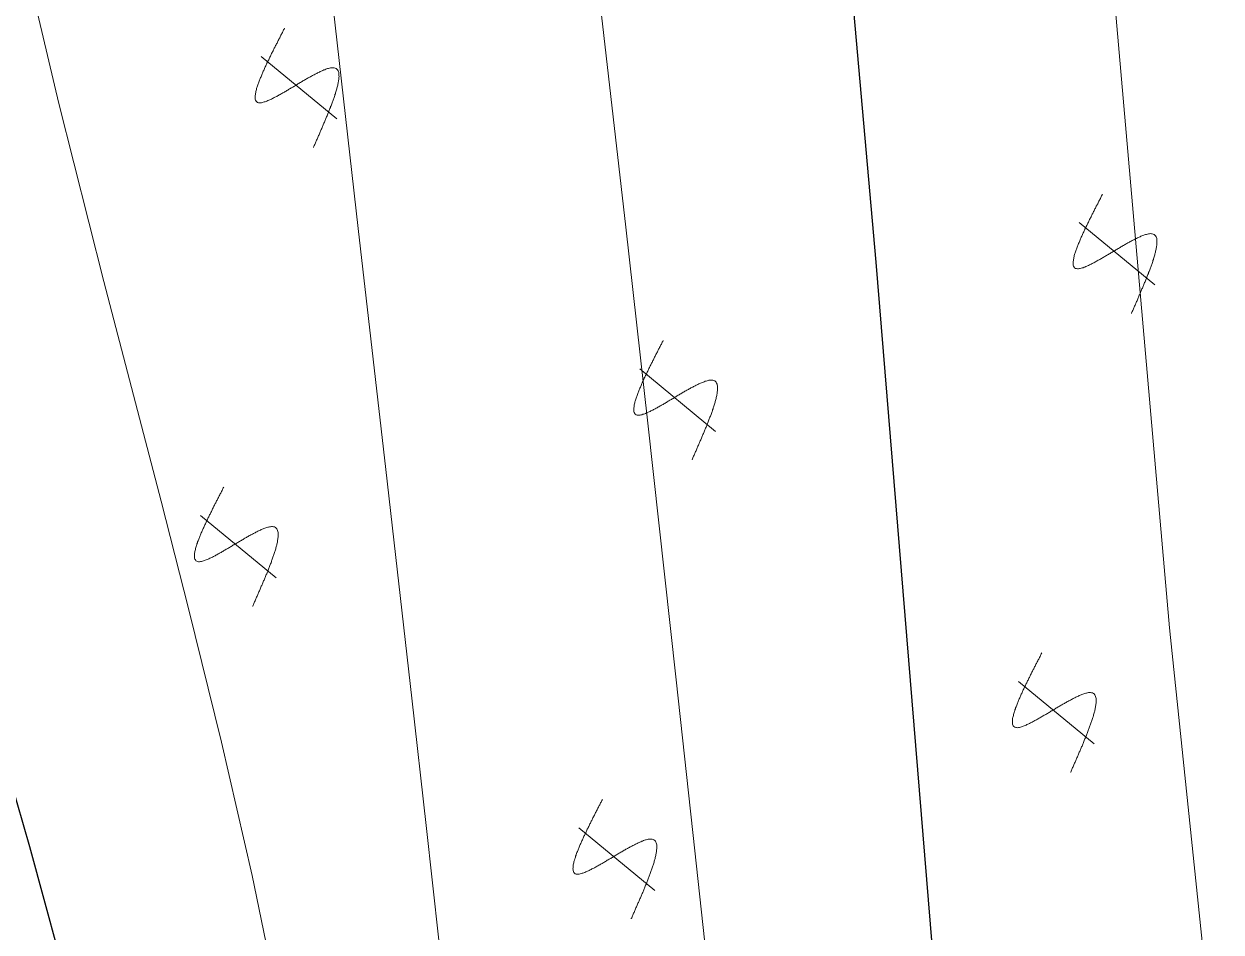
# Model space of a CAD drawing. Header units: millimetres. Extents: x -2893842 to -949497, y -1203244 to 262218.
# Drawn here: x -2233842 to -2221651, y -545710 to -536456 of the extents above; entities that cross this region are included whole.
import ezdxf

# ---------------------------------------------------------------- set-up
doc = ezdxf.new("R2010")
doc.units = ezdxf.units.MM
doc.layers.get('0').update_dxf_attribs({"lineweight": 5})
for name, color, linetype in [('!!!_ Размеры', 7, 'Continuous'), ('13_Растительность', 253, 'Continuous'), ('19_Горизонтали', 253, 'Continuous')]:
    doc.layers.add(name, color=color, linetype=linetype)

# ---------------------------------------------------------------- blocks, each defined once
blk = doc.blocks.new('g5_411')
at = {"color": 0, "linetype": 'Continuous', "lineweight": 15}
for points in [[(0.375, 1), (0.365, 0.998), (0.355, 0.996), (0.346, 0.994), (0.336, 0.991), (0.326, 0.989), (0.316, 0.987), (0.307, 0.985), (0.297, 0.983), (0.287, 0.981), (0.277, 0.979), (0.268, 0.976), (0.258, 0.974), (0.248, 0.972), (0.238, 0.97), (0.228, 0.968), (0.219, 0.966), (0.209, 0.963), (0.199, 0.961), (0.189, 0.959), (0.18, 0.957), (0.17, 0.955), (0.16, 0.952), (0.15, 0.95), (0.141, 0.948), (0.131, 0.946), (0.121, 0.943), (0.111, 0.941), (0.102, 0.939), (0.092, 0.937), (0.082, 0.934), (0.073, 0.932), (0.063, 0.93), (0.053, 0.927), (0.043, 0.925), (0.034, 0.923), (0.024, 0.92), (0.014, 0.918), (0.005, 0.915), (-0.005, 0.913), (-0.015, 0.911), (-0.025, 0.908), (-0.034, 0.906), (-0.044, 0.903), (-0.054, 0.901), (-0.063, 0.898), (-0.073, 0.895), (-0.083, 0.893), (-0.092, 0.89), (-0.102, 0.887), (-0.111, 0.885), (-0.121, 0.882), (-0.131, 0.879), (-0.14, 0.876), (-0.15, 0.873), (-0.159, 0.87), (-0.169, 0.867), (-0.178, 0.864), (-0.188, 0.861), (-0.197, 0.858), (-0.207, 0.855), (-0.216, 0.852), (-0.226, 0.849), (-0.235, 0.845), (-0.245, 0.842), (-0.254, 0.838), (-0.263, 0.834), (-0.272, 0.831), (-0.282, 0.827), (-0.291, 0.823), (-0.3, 0.818), (-0.309, 0.814), (-0.318, 0.809), (-0.327, 0.805), (-0.335, 0.799), (-0.344, 0.794), (-0.352, 0.788), (-0.36, 0.782), (-0.367, 0.775), (-0.374, 0.768), (-0.379, 0.76), (-0.383, 0.75), (-0.385, 0.741), (-0.384, 0.731), (-0.38, 0.721), (-0.375, 0.713), (-0.369, 0.705), (-0.361, 0.698), (-0.354, 0.692), (-0.346, 0.686), (-0.337, 0.681), (-0.329, 0.675), (-0.32, 0.67), (-0.312, 0.665), (-0.303, 0.661), (-0.294, 0.656), (-0.285, 0.652), (-0.276, 0.647), (-0.267, 0.643), (-0.258, 0.639), (-0.249, 0.635), (-0.239, 0.631), (-0.23, 0.627), (-0.221, 0.623), (-0.212, 0.619), (-0.202, 0.616), (-0.193, 0.612), (-0.184, 0.608), (-0.174, 0.605), (-0.165, 0.601), (-0.156, 0.597), (-0.146, 0.594), (-0.137, 0.59), (-0.128, 0.587), (-0.118, 0.584), (-0.109, 0.58), (-0.099, 0.577), (-0.09, 0.573), (-0.081, 0.57), (-0.071, 0.567), (-0.062, 0.563), (-0.052, 0.56), (-0.043, 0.556), (-0.034, 0.553), (-0.024, 0.55), (-0.015, 0.546), (-0.005, 0.543), (0.004, 0.54), (0.013, 0.536), (0.023, 0.533), (0.032, 0.53), (0.042, 0.526), (0.051, 0.523), (0.061, 0.519), (0.07, 0.516), (0.079, 0.513), (0.089, 0.509), (0.098, 0.506), (0.108, 0.502), (0.117, 0.499), (0.126, 0.495), (0.136, 0.492), (0.145, 0.488), (0.154, 0.485), (0.164, 0.481), (0.173, 0.477), (0.182, 0.474), (0.191, 0.47), (0.201, 0.466), (0.21, 0.462), (0.219, 0.458), (0.228, 0.454), (0.238, 0.45), (0.247, 0.446), (0.256, 0.442), (0.265, 0.438), (0.274, 0.433), (0.283, 0.429), (0.292, 0.425), (0.301, 0.42), (0.309, 0.415), (0.318, 0.41), (0.327, 0.405), (0.335, 0.4), (0.343, 0.394), (0.351, 0.388), (0.359, 0.382), (0.367, 0.375), (0.374, 0.368), (0.38, 0.36), (0.385, 0.352), (0.39, 0.343), (0.392, 0.333), (0.392, 0.323), (0.391, 0.313), (0.387, 0.304), (0.382, 0.295), (0.377, 0.287), (0.37, 0.279), (0.363, 0.272), (0.356, 0.266), (0.348, 0.259), (0.34, 0.253), (0.332, 0.248), (0.323, 0.242), (0.315, 0.237), (0.306, 0.232), (0.298, 0.227), (0.289, 0.222), (0.28, 0.217), (0.271, 0.213), (0.262, 0.208), (0.253, 0.204), (0.244, 0.2), (0.235, 0.196), (0.226, 0.192), (0.217, 0.188), (0.207, 0.184), (0.198, 0.18), (0.189, 0.176), (0.179, 0.173), (0.17, 0.169), (0.161, 0.165), (0.151, 0.162), (0.142, 0.158), (0.133, 0.155), (0.123, 0.151), (0.114, 0.148), (0.105, 0.145), (0.095, 0.141), (0.086, 0.138), (0.076, 0.135), (0.067, 0.132), (0.057, 0.129), (0.048, 0.125), (0.038, 0.122), (0.029, 0.119), (0.019, 0.116), (0.01, 0.113), (0, 0.11), (-0.009, 0.107), (-0.019, 0.104), (-0.028, 0.101), (-0.038, 0.098), (-0.048, 0.095), (-0.057, 0.092), (-0.067, 0.089), (-0.076, 0.086), (-0.086, 0.083), (-0.095, 0.08), (-0.105, 0.078), (-0.115, 0.075), (-0.124, 0.072), (-0.134, 0.069), (-0.143, 0.066), (-0.153, 0.063), (-0.162, 0.061), (-0.172, 0.058), (-0.182, 0.055), (-0.191, 0.052), (-0.201, 0.049), (-0.21, 0.047), (-0.22, 0.044), (-0.23, 0.041), (-0.239, 0.038), (-0.249, 0.036), (-0.259, 0.033), (-0.268, 0.03), (-0.278, 0.027), (-0.287, 0.025), (-0.297, 0.022), (-0.307, 0.019), (-0.316, 0.017), (-0.326, 0.014), (-0.336, 0.011), (-0.345, 0.008), (-0.355, 0.006), (-0.364, 0.003), (-0.374, 0), (-0.375, 0)], [(0, 1), (0, 0)]]:
    blk.add_lwpolyline(points, dxfattribs=at)
blk = doc.blocks.new('Топо_07.04.17')
at = {"layer": '19_Горизонтали', "color": 42, "linetype": 'Continuous', "lineweight": 20}
for points in [[(-340800, -410133), (-340798, -407202), (-340765, -400991), (-340698, -393841), (-340531, -387332), (-340234, -379862), (-340089, -374316), (-340034, -367502), (-339741, -357944), (-339688, -350929)], [(-345823, -410334), (-345810, -406959), (-345790, -402777), (-345780, -400797), (-345770, -398668), (-345756, -395554), (-345749, -393803), (-345742, -391141), (-345739, -389160), (-345740, -386270), (-345735, -379263), (-345584, -373903), (-345597, -371730), (-345671, -369235), (-345758, -366054), (-345764, -364269), (-345729, -362139), (-345627, -359014), (-345511, -355968), (-345405, -351429), (-345404, -349398)], [(-348539, -410157), (-348525, -407962), (-348504, -405050), (-348494, -403685), (-348482, -401914), (-348475, -400879), (-348464, -399108), (-348450, -396167), (-348447, -394991), (-348444, -393684), (-348445, -391341), (-348448, -388868), (-348446, -386388)], [(-350988, -409710), (-350817, -408031), (-350520, -405867), (-350320, -404305), (-350218, -403391), (-350133, -402478), (-350067, -401544), (-350029, -400720), (-350014, -399745), (-350023, -398937), (-350069, -397754), (-350139, -396689), (-350265, -395298), (-350421, -393912), (-350601, -392519), (-350756, -391401), (-351081, -389114), (-351332, -387260), (-351498, -385878)]]:
    blk.add_lwpolyline(points, dxfattribs=at)
at = {"layer": '19_Горизонтали', "color": 42, "linetype": 'Continuous', "lineweight": 30}
for points in [[(-343880, -410283), (-343764, -405996), (-343513, -398352), (-343246, -389802), (-343142, -385536), (-343045, -377324), (-343102, -370706), (-342992, -364187), (-342812, -360066), (-342656, -356565), (-342547, -353271), (-342504, -349902), (-342511, -349026)], [(-353788, -408642), (-353216, -407498), (-353081, -407219), (-352937, -406899), (-352771, -406489), (-352628, -406098), (-352448, -405532), (-352322, -405070), (-352198, -404534), (-352112, -404084), (-352052, -403715), (-351963, -403017), (-351914, -402474), (-351885, -402010), (-351868, -401525), (-351861, -400978), (-351876, -400147), (-351968, -398658), (-352096, -397412), (-352227, -396402), (-352481, -394752), (-352677, -393602)]]:
    blk.add_lwpolyline(points, dxfattribs=at)
at = {"layer": '13_Растительность', "color": 7, "linetype": 'Continuous', "lineweight": 20, "xscale": 999.9999999999995, "yscale": 999.9999999999995, "zscale": 999.9999999999995, "rotation": 43.98139083737546}
for p in [(-348538, -387735, -67200), (-340452, -390354, -67200), (-345066, -391332, -67200), (-349680, -392311, -67200), (-341594, -394930, -67200), (-346208, -395909, -67200)]:
    blk.add_blockref('g5_411', p, dxfattribs=at)

msp = doc.modelspace()

# ---------------------------------------------------------------- block references
at = {"layer": '!!!_ Размеры', "color": 1, "lineweight": 0, "rotation": 6.471407436947433}
msp.add_blockref('Топо_07.04.17', (-1928038.79367, -112877.83782), dxfattribs=at)

doc.saveas('drawing.dxf')
